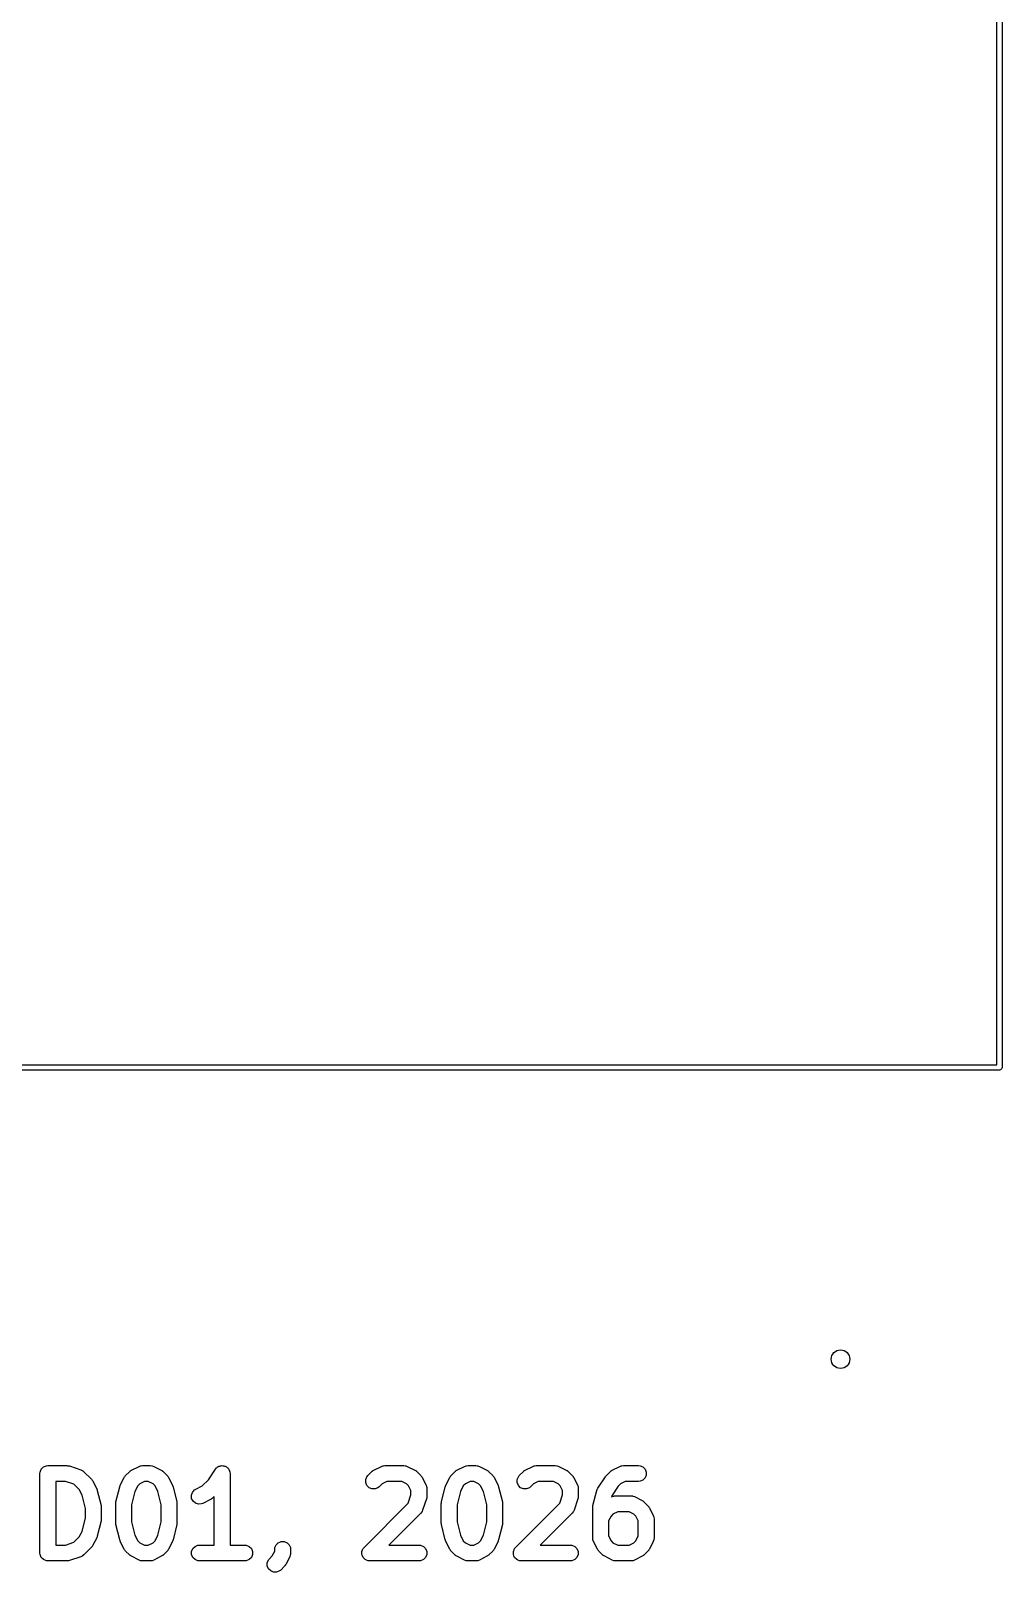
# Model space of a CAD drawing. Header units: inches. Extents: x -0.11 to 1.32, y -0.16 to 2.13.
# Drawn here: x 0.599 to 1.32, y -0.155 to 0.99 of the extents above; entities that cross this region are included whole.
import ezdxf

# ---------------------------------------------------------------- set-up
doc = ezdxf.new("R2010")
doc.units = ezdxf.units.IN
doc.header["$MEASUREMENT"] = 0
doc.layers.add('BLACK', color=250, linetype='CONTINUOUS')

msp = doc.modelspace()

# ---------------------------------------------------------------- linework, layer by layer
at = {"layer": 'BLACK', "linetype": 'CONTINUOUS'}
for p, q in [((1.3161, 0.2219), (1.3161, 1.7553)), ((1.3201, 1.7573), (1.3201, 0.2199)), ((1.3181, 0.2179), (-0.1047, 0.2179)), ((-0.1028, 0.2219), (1.3161, 0.2219)), ((1.3189, 0.2181), (1.3181, 0.2179)), ((1.3199, 0.2191), (1.3189, 0.2181)), ((1.3201, 0.2199), (1.3199, 0.2191)), ((0.6055, -0.0807), (0.6063, -0.0785)), ((0.6063, -0.0785), (0.608, -0.0769)), ((0.608, -0.0769), (0.6101, -0.076)), ((0.6101, -0.076), (0.6112, -0.0759)), ((0.6112, -0.0759), (0.6253, -0.0759)), ((0.6253, -0.0759), (0.6259, -0.076)), ((0.6259, -0.076), (0.626, -0.076)), ((0.626, -0.076), (0.6263, -0.076)), ((0.6263, -0.076), (0.6265, -0.076)), ((0.6265, -0.076), (0.6266, -0.0761)), ((0.6266, -0.0761), (0.6272, -0.0762)), ((0.6272, -0.0762), (0.6356, -0.079)), ((0.6356, -0.079), (0.6367, -0.0795)), ((0.6367, -0.0795), (0.6368, -0.0796)), ((0.6368, -0.0796), (0.637, -0.0797)), ((0.637, -0.0797), (0.6379, -0.0805)), ((0.6718, -0.0805), (0.6722, -0.0801)), ((0.6722, -0.0801), (0.6723, -0.08)), ((0.6723, -0.08), (0.6725, -0.0799)), ((0.6725, -0.0799), (0.6726, -0.0797)), ((0.6726, -0.0797), (0.6728, -0.0797)), ((0.6728, -0.0797), (0.6733, -0.0794)), ((0.6733, -0.0794), (0.6789, -0.0765)), ((0.6789, -0.0765), (0.68, -0.0761)), ((0.68, -0.0761), (0.6802, -0.0761)), ((0.6802, -0.0761), (0.6804, -0.076)), ((0.6804, -0.076), (0.6816, -0.0759)), ((0.6816, -0.0759), (0.6872, -0.0759)), ((0.6872, -0.0759), (0.6883, -0.076)), ((0.6883, -0.076), (0.6885, -0.0761)), ((0.6885, -0.0761), (0.6887, -0.0761)), ((0.6887, -0.0761), (0.6898, -0.0765)), ((0.6898, -0.0765), (0.6954, -0.0794)), ((0.6954, -0.0794), (0.6959, -0.0797)), ((0.6959, -0.0797), (0.6961, -0.0797)), ((0.6961, -0.0797), (0.6962, -0.0799)), ((0.6962, -0.0799), (0.6964, -0.08)), ((0.6964, -0.08), (0.6965, -0.0801)), ((0.6965, -0.0801), (0.697, -0.0805)), ((0.7304, -0.0865), (0.7357, -0.0785)), ((0.7357, -0.0785), (0.7364, -0.0777)), ((0.7357, -0.0785), (0.7357, -0.0785)), ((0.7357, -0.0785), (0.7357, -0.0785)), ((0.7357, -0.0785), (0.7357, -0.0785)), ((0.7364, -0.0777), (0.7369, -0.0773)), ((0.7369, -0.0773), (0.7373, -0.0769)), ((0.7373, -0.0769), (0.7379, -0.0767)), ((0.7379, -0.0767), (0.7383, -0.0764)), ((0.7383, -0.0764), (0.7389, -0.0763)), ((0.7389, -0.0763), (0.7395, -0.076)), ((0.7395, -0.076), (0.74, -0.076)), ((0.74, -0.076), (0.7406, -0.0759)), ((0.7406, -0.0759), (0.7412, -0.076)), ((0.7412, -0.076), (0.7418, -0.076)), ((0.7418, -0.076), (0.7423, -0.0763)), ((0.7423, -0.0763), (0.7429, -0.0764)), ((0.7429, -0.0764), (0.7433, -0.0767)), ((0.7433, -0.0767), (0.7439, -0.0769)), ((0.7439, -0.0769), (0.7443, -0.0773)), ((0.7443, -0.0773), (0.7448, -0.0776)), ((0.7448, -0.0776), (0.7451, -0.0781)), ((0.7451, -0.0781), (0.7455, -0.0785)), ((0.7455, -0.0785), (0.7457, -0.0791)), ((0.7457, -0.0791), (0.7461, -0.0796)), ((0.7461, -0.0796), (0.7462, -0.0801)), ((0.7462, -0.0801), (0.7464, -0.0807)), ((0.8517, -0.0805), (0.8522, -0.0801)), ((0.8522, -0.0801), (0.8523, -0.08)), ((0.8523, -0.08), (0.8525, -0.0799)), ((0.8525, -0.0799), (0.8526, -0.0797)), ((0.8526, -0.0797), (0.8528, -0.0797)), ((0.8528, -0.0797), (0.8533, -0.0794)), ((0.8533, -0.0794), (0.8589, -0.0765)), ((0.8589, -0.0765), (0.86, -0.0761)), ((0.86, -0.0761), (0.8602, -0.0761)), ((0.8602, -0.0761), (0.8604, -0.076)), ((0.8604, -0.076), (0.8615, -0.0759)), ((0.8615, -0.0759), (0.8756, -0.0759)), ((0.8756, -0.0759), (0.8767, -0.076)), ((0.8767, -0.076), (0.8769, -0.0761)), ((0.8769, -0.0761), (0.8772, -0.0761)), ((0.8772, -0.0761), (0.8782, -0.0765)), ((0.8782, -0.0765), (0.8839, -0.0794)), ((0.8839, -0.0794), (0.8844, -0.0797)), ((0.8844, -0.0797), (0.8845, -0.0797)), ((0.8845, -0.0797), (0.8847, -0.0799)), ((0.8847, -0.0799), (0.8848, -0.08)), ((0.8848, -0.08), (0.8849, -0.0801)), ((0.8849, -0.0801), (0.8854, -0.0805)), ((0.9136, -0.0805), (0.914, -0.0801)), ((0.914, -0.0801), (0.9142, -0.08)), ((0.9142, -0.08), (0.9143, -0.0799)), ((0.9143, -0.0799), (0.9145, -0.0797)), ((0.9145, -0.0797), (0.9146, -0.0797)), ((0.9146, -0.0797), (0.9151, -0.0794)), ((0.9151, -0.0794), (0.9208, -0.0765)), ((0.9208, -0.0765), (0.9218, -0.0761)), ((0.9218, -0.0761), (0.922, -0.0761)), ((0.922, -0.0761), (0.9222, -0.076)), ((0.9222, -0.076), (0.9234, -0.0759)), ((0.9234, -0.0759), (0.929, -0.0759)), ((0.929, -0.0759), (0.9302, -0.076)), ((0.9302, -0.076), (0.9304, -0.0761)), ((0.9304, -0.0761), (0.9306, -0.0761)), ((0.9306, -0.0761), (0.9317, -0.0765)), ((0.9317, -0.0765), (0.9373, -0.0794)), ((0.9373, -0.0794), (0.9378, -0.0797)), ((0.9378, -0.0797), (0.9379, -0.0797)), ((0.9379, -0.0797), (0.9381, -0.0799)), ((0.9381, -0.0799), (0.9383, -0.08)), ((0.9383, -0.08), (0.9384, -0.0801)), ((0.9384, -0.0801), (0.9388, -0.0805)), ((0.9642, -0.0805), (0.9647, -0.0801)), ((0.9647, -0.0801), (0.9648, -0.08)), ((0.9648, -0.08), (0.9649, -0.0799)), ((0.9649, -0.0799), (0.9651, -0.0797)), ((0.9651, -0.0797), (0.9653, -0.0797)), ((0.9653, -0.0797), (0.9658, -0.0794)), ((0.9658, -0.0794), (0.9714, -0.0765)), ((0.9714, -0.0765), (0.9725, -0.0761)), ((0.9725, -0.0761), (0.9727, -0.0761)), ((0.9727, -0.0761), (0.9729, -0.076)), ((0.9729, -0.076), (0.974, -0.0759)), ((0.974, -0.0759), (0.9881, -0.0759)), ((0.9881, -0.0759), (0.9892, -0.076)), ((0.9892, -0.076), (0.9894, -0.0761)), ((0.9894, -0.0761), (0.9896, -0.0761)), ((0.9896, -0.0761), (0.9907, -0.0765)), ((0.9907, -0.0765), (0.9963, -0.0794)), ((0.9963, -0.0794), (0.9968, -0.0797)), ((0.9968, -0.0797), (0.997, -0.0797)), ((0.997, -0.0797), (0.9971, -0.0799)), ((0.9971, -0.0799), (0.9973, -0.08)), ((0.9973, -0.08), (0.9974, -0.0801)), ((0.9974, -0.0801), (0.9979, -0.0805)), ((1.0289, -0.0805), (1.0293, -0.0801)), ((1.0293, -0.0801), (1.0295, -0.08)), ((1.0295, -0.08), (1.0296, -0.0799)), ((1.0296, -0.0799), (1.0298, -0.0797)), ((1.0298, -0.0797), (1.0299, -0.0797)), ((1.0299, -0.0797), (1.0304, -0.0794)), ((1.0304, -0.0794), (1.0361, -0.0765)), ((1.0361, -0.0765), (1.0371, -0.0761)), ((1.0371, -0.0761), (1.0373, -0.0761)), ((1.0373, -0.0761), (1.0375, -0.076)), ((1.0375, -0.076), (1.0387, -0.0759)), ((1.0387, -0.0759), (1.0499, -0.0759)), ((1.0499, -0.0759), (1.0511, -0.076)), ((1.0511, -0.076), (1.0532, -0.0769)), ((1.0532, -0.0769), (1.0549, -0.0785)), ((1.0549, -0.0785), (1.0557, -0.0807)), ((0.6053, -0.0818), (0.6055, -0.0807)), ((0.6053, -0.1409), (0.6053, -0.0818)), ((0.6244, -0.0877), (0.6172, -0.0877)), ((0.6172, -0.0877), (0.6172, -0.135)), ((0.6306, -0.0898), (0.6244, -0.0877)), ((0.6345, -0.0938), (0.6306, -0.0898)), ((0.6379, -0.0805), (0.6435, -0.0861)), ((0.6435, -0.0861), (0.6439, -0.0865)), ((0.6439, -0.0865), (0.644, -0.0866)), ((0.644, -0.0866), (0.6441, -0.0868)), ((0.6441, -0.0868), (0.6443, -0.087)), ((0.6443, -0.087), (0.6443, -0.0871)), ((0.6443, -0.0871), (0.6447, -0.0876)), ((0.6447, -0.0876), (0.6475, -0.0932)), ((0.6646, -0.0915), (0.6648, -0.091)), ((0.6646, -0.0916), (0.6646, -0.0915)), ((0.6646, -0.0916), (0.6646, -0.0916)), ((0.6648, -0.091), (0.665, -0.0906)), ((0.665, -0.0904), (0.6678, -0.0848)), ((0.665, -0.0905), (0.665, -0.0904)), ((0.665, -0.0906), (0.665, -0.0905)), ((0.6678, -0.0848), (0.6681, -0.0843)), ((0.6681, -0.0843), (0.6682, -0.0842)), ((0.6682, -0.0842), (0.6683, -0.084)), ((0.6683, -0.084), (0.6685, -0.0838)), ((0.6685, -0.0838), (0.6686, -0.0837)), ((0.6686, -0.0837), (0.6689, -0.0833)), ((0.6689, -0.0833), (0.6718, -0.0805)), ((0.678, -0.0909), (0.6759, -0.0951)), ((0.6794, -0.0895), (0.678, -0.0909)), ((0.6829, -0.0877), (0.6794, -0.0895)), ((0.6858, -0.0877), (0.6829, -0.0877)), ((0.6893, -0.0895), (0.6858, -0.0877)), ((0.6908, -0.0909), (0.6893, -0.0895)), ((0.6929, -0.0951), (0.6908, -0.0909)), ((0.697, -0.0805), (0.6998, -0.0833)), ((0.6998, -0.0833), (0.7002, -0.0837)), ((0.7002, -0.0837), (0.7003, -0.0838)), ((0.7003, -0.0838), (0.7004, -0.084)), ((0.7004, -0.084), (0.7005, -0.0842)), ((0.7005, -0.0842), (0.7006, -0.0843)), ((0.7006, -0.0843), (0.7009, -0.0848)), ((0.7009, -0.0848), (0.7037, -0.0904)), ((0.7037, -0.0904), (0.7037, -0.0905)), ((0.7037, -0.0905), (0.7038, -0.0906)), ((0.7038, -0.0906), (0.7039, -0.091)), ((0.7039, -0.091), (0.7041, -0.0915)), ((0.7041, -0.0915), (0.7041, -0.0916)), ((0.7041, -0.0916), (0.7042, -0.0916)), ((0.7211, -0.0934), (0.7259, -0.091)), ((0.7259, -0.091), (0.7304, -0.0865)), ((0.7464, -0.0807), (0.7465, -0.0818)), ((0.7465, -0.0818), (0.7465, -0.0818)), ((0.7465, -0.0818), (0.7465, -0.0818)), ((0.7465, -0.0818), (0.7465, -0.0818)), ((0.7465, -0.0818), (0.7465, -0.135)), ((0.8473, -0.0863), (0.8482, -0.0842)), ((0.8473, -0.0886), (0.8473, -0.0863)), ((0.8482, -0.0907), (0.8473, -0.0886)), ((0.8482, -0.0842), (0.8489, -0.0833)), ((0.8498, -0.0924), (0.8482, -0.0907)), ((0.8489, -0.0833), (0.8517, -0.0805)), ((0.8594, -0.0895), (0.8573, -0.0916)), ((0.8629, -0.0877), (0.8594, -0.0895)), ((0.8742, -0.0877), (0.8629, -0.0877)), ((0.8777, -0.0895), (0.8742, -0.0877)), ((0.8792, -0.0909), (0.8777, -0.0895)), ((0.8809, -0.0945), (0.8792, -0.0909)), ((0.8854, -0.0805), (0.8882, -0.0833)), ((0.8882, -0.0833), (0.8886, -0.0837)), ((0.8886, -0.0837), (0.8887, -0.0838)), ((0.8887, -0.0838), (0.8888, -0.084)), ((0.8888, -0.084), (0.8889, -0.0842)), ((0.8889, -0.0842), (0.889, -0.0843)), ((0.889, -0.0843), (0.8893, -0.0848)), ((0.8893, -0.0848), (0.8921, -0.0904)), ((0.8921, -0.0904), (0.8925, -0.0915)), ((0.8925, -0.0915), (0.8925, -0.0917)), ((0.9064, -0.0916), (0.9065, -0.0915)), ((0.9064, -0.0916), (0.9064, -0.0916)), ((0.9065, -0.0915), (0.9066, -0.091)), ((0.9066, -0.091), (0.9068, -0.0906)), ((0.9068, -0.0905), (0.9069, -0.0904)), ((0.9068, -0.0906), (0.9068, -0.0905)), ((0.9069, -0.0904), (0.9097, -0.0848)), ((0.9097, -0.0848), (0.91, -0.0843)), ((0.91, -0.0843), (0.9101, -0.0842)), ((0.9101, -0.0842), (0.9102, -0.084)), ((0.9102, -0.084), (0.9103, -0.0838)), ((0.9103, -0.0838), (0.9104, -0.0837)), ((0.9104, -0.0837), (0.9108, -0.0833)), ((0.9108, -0.0833), (0.9136, -0.0805)), ((0.9198, -0.0909), (0.9177, -0.0951)), ((0.9213, -0.0895), (0.9198, -0.0909)), ((0.9248, -0.0877), (0.9213, -0.0895)), ((0.9276, -0.0877), (0.9248, -0.0877)), ((0.9311, -0.0895), (0.9276, -0.0877)), ((0.9326, -0.0909), (0.9311, -0.0895)), ((0.9347, -0.0951), (0.9326, -0.0909)), ((0.9388, -0.0805), (0.9416, -0.0833)), ((0.9416, -0.0833), (0.942, -0.0837)), ((0.942, -0.0837), (0.9421, -0.0838)), ((0.9421, -0.0838), (0.9422, -0.084)), ((0.9422, -0.084), (0.9424, -0.0842)), ((0.9424, -0.0842), (0.9424, -0.0843)), ((0.9424, -0.0843), (0.9427, -0.0848)), ((0.9427, -0.0848), (0.9456, -0.0904)), ((0.9456, -0.0904), (0.9456, -0.0905)), ((0.9456, -0.0905), (0.9456, -0.0906)), ((0.9456, -0.0906), (0.9458, -0.091)), ((0.9458, -0.091), (0.946, -0.0915)), ((0.946, -0.0915), (0.946, -0.0916)), ((0.946, -0.0916), (0.946, -0.0916)), ((0.9598, -0.0863), (0.9607, -0.0842)), ((0.9598, -0.0886), (0.9598, -0.0863)), ((0.9607, -0.0907), (0.9598, -0.0886)), ((0.9607, -0.0842), (0.9614, -0.0833)), ((0.9623, -0.0924), (0.9607, -0.0907)), ((0.9614, -0.0833), (0.9642, -0.0805)), ((0.9719, -0.0895), (0.9698, -0.0916)), ((0.9754, -0.0877), (0.9719, -0.0895)), ((0.9867, -0.0877), (0.9754, -0.0877)), ((0.9902, -0.0895), (0.9867, -0.0877)), ((0.9917, -0.0909), (0.9902, -0.0895)), ((0.9934, -0.0945), (0.9917, -0.0909)), ((0.9979, -0.0805), (1.0007, -0.0833)), ((1.0007, -0.0833), (1.0011, -0.0837)), ((1.0011, -0.0837), (1.0012, -0.0838)), ((1.0012, -0.0838), (1.0013, -0.084)), ((1.0013, -0.084), (1.0014, -0.0842)), ((1.0014, -0.0842), (1.0015, -0.0843)), ((1.0015, -0.0843), (1.0018, -0.0848)), ((1.0018, -0.0848), (1.0046, -0.0904)), ((1.0046, -0.0904), (1.005, -0.0915)), ((1.005, -0.0915), (1.005, -0.0917)), ((1.0197, -0.0926), (1.0253, -0.0842)), ((1.0253, -0.0842), (1.0257, -0.0837)), ((1.0253, -0.0842), (1.0253, -0.0842)), ((1.0253, -0.0842), (1.0253, -0.0842)), ((1.0257, -0.0837), (1.0261, -0.0833)), ((1.0261, -0.0833), (1.0289, -0.0805)), ((1.0261, -0.0833), (1.0261, -0.0833)), ((1.0261, -0.0833), (1.0261, -0.0833)), ((1.0348, -0.0912), (1.0301, -0.0983)), ((1.0366, -0.0895), (1.0348, -0.0912)), ((1.0401, -0.0877), (1.0366, -0.0895)), ((1.0499, -0.0877), (1.0401, -0.0877)), ((1.0511, -0.0876), (1.0499, -0.0877)), ((1.0532, -0.0867), (1.0511, -0.0876)), ((1.0549, -0.0851), (1.0532, -0.0867)), ((1.0557, -0.083), (1.0549, -0.0851)), ((1.0557, -0.0807), (1.0557, -0.083)), ((0.6366, -0.0979), (0.6345, -0.0938)), ((0.6391, -0.1079), (0.6366, -0.0979)), ((0.6475, -0.0932), (0.6475, -0.0933)), ((0.6475, -0.0933), (0.6475, -0.0934)), ((0.6475, -0.0934), (0.6477, -0.0938)), ((0.6477, -0.0938), (0.6479, -0.0943)), ((0.6479, -0.0943), (0.6479, -0.0944)), ((0.6479, -0.0944), (0.6479, -0.0945)), ((0.6479, -0.0945), (0.6507, -0.1057)), ((0.6617, -0.1031), (0.6618, -0.1029)), ((0.6618, -0.1029), (0.6646, -0.0916)), ((0.6759, -0.0951), (0.6734, -0.105)), ((0.6953, -0.105), (0.6929, -0.0951)), ((0.7042, -0.0916), (0.707, -0.1029)), ((0.707, -0.1029), (0.707, -0.1031)), ((0.7179, -0.098), (0.7186, -0.0958)), ((0.718, -0.1003), (0.7179, -0.098)), ((0.7191, -0.1023), (0.718, -0.1003)), ((0.7186, -0.0958), (0.7201, -0.094)), ((0.7208, -0.1038), (0.7191, -0.1023)), ((0.7201, -0.094), (0.7211, -0.0934)), ((0.732, -0.1012), (0.7264, -0.104)), ((0.7325, -0.1009), (0.732, -0.1012)), ((0.7326, -0.1008), (0.7325, -0.1009)), ((0.7328, -0.1007), (0.7326, -0.1008)), ((0.733, -0.1006), (0.7328, -0.1007)), ((0.7331, -0.1004), (0.733, -0.1006)), ((0.7335, -0.1001), (0.7331, -0.1004)), ((0.7347, -0.0989), (0.7335, -0.1001)), ((0.7347, -0.135), (0.7347, -0.0989)), ((0.8519, -0.0932), (0.8498, -0.0924)), ((0.8542, -0.0932), (0.8519, -0.0932)), ((0.8564, -0.0924), (0.8542, -0.0932)), ((0.8573, -0.0916), (0.8564, -0.0924)), ((0.8789, -0.1039), (0.8809, -0.0977)), ((0.8809, -0.0977), (0.8809, -0.0945)), ((0.8924, -0.1006), (0.8896, -0.109)), ((0.8926, -0.1), (0.8924, -0.1006)), ((0.8925, -0.0917), (0.8926, -0.0919)), ((0.8926, -0.0919), (0.8927, -0.0931)), ((0.8927, -0.0996), (0.8926, -0.0998)), ((0.8926, -0.0998), (0.8926, -0.1)), ((0.8927, -0.0931), (0.8927, -0.0987)), ((0.8927, -0.0987), (0.8927, -0.0993)), ((0.8927, -0.0993), (0.8927, -0.0994)), ((0.8927, -0.0994), (0.8927, -0.0996)), ((0.9036, -0.1029), (0.9064, -0.0916)), ((0.9036, -0.1031), (0.9036, -0.1029)), ((0.9177, -0.0951), (0.9152, -0.105)), ((0.9372, -0.105), (0.9347, -0.0951)), ((0.946, -0.0916), (0.9488, -0.1029)), ((0.9488, -0.1029), (0.9488, -0.1031)), ((0.9644, -0.0932), (0.9623, -0.0924)), ((0.9667, -0.0932), (0.9644, -0.0932)), ((0.9689, -0.0924), (0.9667, -0.0932)), ((0.9698, -0.0916), (0.9689, -0.0924)), ((0.9914, -0.1039), (0.9934, -0.0977)), ((0.9934, -0.0977), (0.9934, -0.0945)), ((1.0049, -0.1006), (1.0021, -0.109)), ((1.0051, -0.1), (1.0049, -0.1006)), ((1.005, -0.0917), (1.0051, -0.0919)), ((1.0051, -0.0919), (1.0052, -0.0931)), ((1.0052, -0.0994), (1.0051, -0.0996)), ((1.0051, -0.0996), (1.0051, -0.0998)), ((1.0051, -0.0998), (1.0051, -0.1)), ((1.0052, -0.0931), (1.0052, -0.0987)), ((1.0052, -0.0987), (1.0052, -0.0993)), ((1.0052, -0.0993), (1.0052, -0.0994)), ((1.0161, -0.1057), (1.0189, -0.0945)), ((1.0189, -0.0945), (1.0191, -0.0938)), ((1.0191, -0.0938), (1.0192, -0.0936)), ((1.0192, -0.0935), (1.0193, -0.0934)), ((1.0192, -0.0936), (1.0192, -0.0935)), ((1.0193, -0.0934), (1.0194, -0.0932)), ((1.0194, -0.0932), (1.0197, -0.0926)), ((1.0301, -0.0983), (1.0299, -0.0993)), ((1.0299, -0.0993), (1.0304, -0.099)), ((1.0304, -0.099), (1.0315, -0.0986)), ((1.0315, -0.0986), (1.0317, -0.0986)), ((1.0317, -0.0986), (1.0319, -0.0985)), ((1.0319, -0.0985), (1.0331, -0.0984)), ((1.0331, -0.0984), (1.0443, -0.0984)), ((1.0443, -0.0984), (1.0455, -0.0985)), ((1.0455, -0.0985), (1.0457, -0.0986)), ((1.0457, -0.0986), (1.0459, -0.0986)), ((1.0459, -0.0986), (1.047, -0.099)), ((1.047, -0.099), (1.0526, -0.1019)), ((1.0526, -0.1019), (1.0531, -0.1022)), ((1.0531, -0.1022), (1.0532, -0.1022)), ((1.0532, -0.1022), (1.0534, -0.1024)), ((1.0534, -0.1024), (1.0536, -0.1025)), ((1.0536, -0.1025), (1.0537, -0.1026)), ((1.0537, -0.1026), (1.0541, -0.103)), ((1.0541, -0.103), (1.0569, -0.1058)), ((0.6391, -0.1148), (0.6391, -0.1079)), ((0.6507, -0.1057), (0.6508, -0.1059)), ((0.6508, -0.1059), (0.6508, -0.106)), ((0.6508, -0.106), (0.6508, -0.1064)), ((0.6508, -0.1064), (0.6509, -0.1068)), ((0.6509, -0.1068), (0.6509, -0.1069)), ((0.6509, -0.1069), (0.6509, -0.1071)), ((0.6509, -0.1071), (0.6509, -0.1156)), ((0.6616, -0.104), (0.6617, -0.1036)), ((0.6616, -0.1041), (0.6616, -0.104)), ((0.6616, -0.1043), (0.6616, -0.1041)), ((0.6616, -0.1184), (0.6616, -0.1043)), ((0.6617, -0.1032), (0.6617, -0.1031)), ((0.6617, -0.1036), (0.6617, -0.1032)), ((0.6734, -0.105), (0.6734, -0.1177)), ((0.6953, -0.1177), (0.6953, -0.105)), ((0.707, -0.1031), (0.707, -0.1032)), ((0.707, -0.1032), (0.7071, -0.1036)), ((0.7071, -0.1036), (0.7071, -0.104)), ((0.7071, -0.104), (0.7071, -0.1041)), ((0.7071, -0.1041), (0.7071, -0.1043)), ((0.7071, -0.1043), (0.7071, -0.1184)), ((0.723, -0.1046), (0.7208, -0.1038)), ((0.7253, -0.1044), (0.723, -0.1046)), ((0.7264, -0.104), (0.7253, -0.1044)), ((0.8461, -0.1367), (0.8789, -0.1039)), ((0.8882, -0.1113), (0.8645, -0.135)), ((0.8889, -0.1104), (0.8882, -0.1113)), ((0.889, -0.1102), (0.8889, -0.1104)), ((0.8892, -0.1101), (0.889, -0.1102)), ((0.8896, -0.109), (0.8892, -0.1101)), ((0.9034, -0.104), (0.9035, -0.1036)), ((0.9035, -0.1041), (0.9034, -0.104)), ((0.9034, -0.1043), (0.9035, -0.1041)), ((0.9034, -0.1184), (0.9034, -0.1043)), ((0.9035, -0.1032), (0.9036, -0.1031)), ((0.9035, -0.1036), (0.9035, -0.1032)), ((0.9152, -0.105), (0.9152, -0.1177)), ((0.9372, -0.1177), (0.9372, -0.105)), ((0.9488, -0.1031), (0.9489, -0.1032)), ((0.9489, -0.1032), (0.9489, -0.1036)), ((0.9489, -0.1036), (0.949, -0.104)), ((0.949, -0.104), (0.949, -0.1041)), ((0.949, -0.1041), (0.949, -0.1043)), ((0.949, -0.1043), (0.949, -0.1184)), ((0.9586, -0.1367), (0.9914, -0.1039)), ((1.0007, -0.1113), (0.977, -0.135)), ((1.0014, -0.1104), (1.0007, -0.1113)), ((1.0015, -0.1102), (1.0014, -0.1104)), ((1.0016, -0.1101), (1.0015, -0.1102)), ((1.0021, -0.109), (1.0016, -0.1101)), ((1.0159, -0.1068), (1.016, -0.1064)), ((1.0159, -0.1069), (1.0159, -0.1068)), ((1.0159, -0.1071), (1.0159, -0.1069)), ((1.0159, -0.1296), (1.0159, -0.1071)), ((1.016, -0.106), (1.0161, -0.1059)), ((1.016, -0.1064), (1.016, -0.106)), ((1.0161, -0.1059), (1.0161, -0.1057)), ((1.0295, -0.1134), (1.0277, -0.117)), ((1.0309, -0.112), (1.0295, -0.1134)), ((1.0345, -0.1102), (1.0309, -0.112)), ((1.0429, -0.1102), (1.0345, -0.1102)), ((1.0464, -0.112), (1.0429, -0.1102)), ((1.0479, -0.1134), (1.0464, -0.112)), ((1.0497, -0.117), (1.0479, -0.1134)), ((1.0569, -0.1058), (1.0573, -0.1062)), ((1.0573, -0.1062), (1.0574, -0.1063)), ((1.0574, -0.1063), (1.0575, -0.1065)), ((1.0575, -0.1065), (1.0577, -0.1067)), ((1.0577, -0.1067), (1.0577, -0.1068)), ((1.0577, -0.1068), (1.058, -0.1073)), ((1.058, -0.1073), (1.0609, -0.1129)), ((1.0609, -0.1129), (1.0613, -0.114)), ((1.0613, -0.114), (1.0613, -0.1142)), ((1.0613, -0.1142), (1.0614, -0.1144)), ((1.0614, -0.1144), (1.0615, -0.1156)), ((0.6345, -0.1289), (0.6366, -0.1248)), ((0.6366, -0.1248), (0.6391, -0.1148)), ((0.6507, -0.117), (0.6479, -0.1283)), ((0.6508, -0.1168), (0.6507, -0.117)), ((0.6509, -0.1159), (0.6508, -0.1163)), ((0.6508, -0.1163), (0.6508, -0.1167)), ((0.6508, -0.1167), (0.6508, -0.1168)), ((0.6509, -0.1156), (0.6509, -0.1158)), ((0.6509, -0.1158), (0.6509, -0.1159)), ((0.6616, -0.1186), (0.6616, -0.1184)), ((0.6616, -0.1187), (0.6616, -0.1186)), ((0.6617, -0.1191), (0.6616, -0.1187)), ((0.6617, -0.1195), (0.6617, -0.1191)), ((0.6617, -0.1196), (0.6617, -0.1195)), ((0.6618, -0.1198), (0.6617, -0.1196)), ((0.6646, -0.1311), (0.6618, -0.1198)), ((0.6734, -0.1177), (0.6759, -0.1276)), ((0.6929, -0.1276), (0.6953, -0.1177)), ((0.707, -0.1198), (0.7042, -0.1311)), ((0.7071, -0.1191), (0.707, -0.1195)), ((0.707, -0.1195), (0.707, -0.1196)), ((0.707, -0.1196), (0.707, -0.1198)), ((0.7071, -0.1184), (0.7071, -0.1186)), ((0.7071, -0.1186), (0.7071, -0.1187)), ((0.7071, -0.1187), (0.7071, -0.1191)), ((0.9035, -0.1186), (0.9034, -0.1184)), ((0.9034, -0.1187), (0.9035, -0.1186)), ((0.9035, -0.1191), (0.9034, -0.1187)), ((0.9035, -0.1195), (0.9035, -0.1191)), ((0.9036, -0.1196), (0.9035, -0.1195)), ((0.9036, -0.1198), (0.9036, -0.1196)), ((0.9064, -0.1311), (0.9036, -0.1198)), ((0.9152, -0.1177), (0.9177, -0.1276)), ((0.9347, -0.1276), (0.9372, -0.1177)), ((0.9488, -0.1198), (0.946, -0.1311)), ((0.9489, -0.1195), (0.9488, -0.1196)), ((0.9488, -0.1196), (0.9488, -0.1198)), ((0.949, -0.1187), (0.9489, -0.1191)), ((0.9489, -0.1191), (0.9489, -0.1195)), ((0.949, -0.1184), (0.949, -0.1186)), ((0.949, -0.1186), (0.949, -0.1187)), ((1.0277, -0.117), (1.0277, -0.1282)), ((1.0497, -0.1282), (1.0497, -0.117)), ((1.0615, -0.1156), (1.0615, -0.1296)), ((0.6172, -0.135), (0.6244, -0.135)), ((0.6244, -0.135), (0.6306, -0.1329)), ((0.6306, -0.1329), (0.6345, -0.1289)), ((0.6435, -0.1366), (0.6379, -0.1422)), ((0.6439, -0.1362), (0.6435, -0.1366)), ((0.644, -0.1361), (0.6439, -0.1362)), ((0.6441, -0.1359), (0.644, -0.1361)), ((0.6443, -0.1357), (0.6441, -0.1359)), ((0.6447, -0.1351), (0.6443, -0.1356)), ((0.6443, -0.1356), (0.6443, -0.1357)), ((0.6475, -0.1295), (0.6447, -0.1351)), ((0.6477, -0.1289), (0.6475, -0.1293)), ((0.6475, -0.1293), (0.6475, -0.1294)), ((0.6475, -0.1294), (0.6475, -0.1295)), ((0.6479, -0.1284), (0.6477, -0.1289)), ((0.6479, -0.1283), (0.6479, -0.1283)), ((0.6479, -0.1283), (0.6479, -0.1284)), ((0.6646, -0.1312), (0.6646, -0.1311)), ((0.6646, -0.1311), (0.6646, -0.1311)), ((0.6648, -0.1317), (0.6646, -0.1312)), ((0.665, -0.1322), (0.6648, -0.1317)), ((0.665, -0.1323), (0.665, -0.1322)), ((0.665, -0.1322), (0.665, -0.1322)), ((0.6678, -0.1379), (0.665, -0.1323)), ((0.6759, -0.1276), (0.678, -0.1318)), ((0.678, -0.1318), (0.6794, -0.1332)), ((0.6794, -0.1332), (0.6829, -0.135)), ((0.6829, -0.135), (0.6858, -0.135)), ((0.6858, -0.135), (0.6893, -0.1332)), ((0.6893, -0.1332), (0.6908, -0.1318)), ((0.6908, -0.1318), (0.6929, -0.1276)), ((0.7037, -0.1323), (0.7009, -0.1379)), ((0.7038, -0.1322), (0.7037, -0.1322)), ((0.7037, -0.1322), (0.7037, -0.1323)), ((0.7039, -0.1317), (0.7038, -0.1322)), ((0.7041, -0.1312), (0.7039, -0.1317)), ((0.7042, -0.1311), (0.7041, -0.1311)), ((0.7041, -0.1311), (0.7041, -0.1312)), ((0.7188, -0.1376), (0.7205, -0.136)), ((0.7205, -0.136), (0.7226, -0.1351)), ((0.7226, -0.1351), (0.7237, -0.135)), ((0.7237, -0.135), (0.7347, -0.135)), ((0.7465, -0.135), (0.7575, -0.135)), ((0.7575, -0.135), (0.7586, -0.1351)), ((0.7586, -0.1351), (0.7608, -0.136)), ((0.7608, -0.136), (0.7624, -0.1376)), ((0.7797, -0.1381), (0.7798, -0.1369)), ((0.7798, -0.1369), (0.7807, -0.1348)), ((0.7807, -0.1348), (0.7823, -0.1332)), ((0.7823, -0.1332), (0.7844, -0.1323)), ((0.7844, -0.1323), (0.7868, -0.1323)), ((0.7868, -0.1323), (0.7889, -0.1332)), ((0.7889, -0.1332), (0.7905, -0.1348)), ((0.7905, -0.1348), (0.7914, -0.1369)), ((0.7914, -0.1369), (0.7915, -0.1381)), ((0.8454, -0.1376), (0.8461, -0.1367)), ((0.8645, -0.135), (0.8868, -0.135)), ((0.8868, -0.135), (0.888, -0.1351)), ((0.888, -0.1351), (0.8901, -0.136)), ((0.8901, -0.136), (0.8917, -0.1376)), ((0.9065, -0.1312), (0.9064, -0.1311)), ((0.9064, -0.1311), (0.9064, -0.1311)), ((0.9066, -0.1317), (0.9065, -0.1312)), ((0.9068, -0.1322), (0.9066, -0.1317)), ((0.9069, -0.1323), (0.9068, -0.1322)), ((0.9068, -0.1322), (0.9068, -0.1322)), ((0.9097, -0.1379), (0.9069, -0.1323)), ((0.9177, -0.1276), (0.9198, -0.1318)), ((0.9198, -0.1318), (0.9213, -0.1332)), ((0.9213, -0.1332), (0.9248, -0.135)), ((0.9248, -0.135), (0.9276, -0.135)), ((0.9276, -0.135), (0.9311, -0.1332)), ((0.9311, -0.1332), (0.9326, -0.1318)), ((0.9326, -0.1318), (0.9347, -0.1276)), ((0.9456, -0.1323), (0.9427, -0.1379)), ((0.9458, -0.1317), (0.9456, -0.1322)), ((0.9456, -0.1322), (0.9456, -0.1322)), ((0.9456, -0.1322), (0.9456, -0.1323)), ((0.946, -0.1312), (0.9458, -0.1317)), ((0.946, -0.1311), (0.946, -0.1311)), ((0.946, -0.1311), (0.946, -0.1312)), ((0.9579, -0.1376), (0.9586, -0.1367)), ((0.977, -0.135), (0.9993, -0.135)), ((0.9993, -0.135), (1.0005, -0.1351)), ((1.0005, -0.1351), (1.0026, -0.136)), ((1.0026, -0.136), (1.0042, -0.1376)), ((1.016, -0.1308), (1.0159, -0.1296)), ((1.0161, -0.131), (1.016, -0.1308)), ((1.0161, -0.1312), (1.0161, -0.131)), ((1.0165, -0.1323), (1.0161, -0.1312)), ((1.0194, -0.1379), (1.0165, -0.1323)), ((1.0277, -0.1282), (1.0295, -0.1318)), ((1.0295, -0.1318), (1.0309, -0.1332)), ((1.0309, -0.1332), (1.0345, -0.135)), ((1.0345, -0.135), (1.0429, -0.135)), ((1.0429, -0.135), (1.0464, -0.1332)), ((1.0464, -0.1332), (1.0479, -0.1318)), ((1.0479, -0.1318), (1.0497, -0.1282)), ((1.0609, -0.1323), (1.058, -0.1379)), ((1.0613, -0.1312), (1.0609, -0.1323)), ((1.0614, -0.1308), (1.0613, -0.131)), ((1.0613, -0.131), (1.0613, -0.1312)), ((1.0615, -0.1296), (1.0614, -0.1308)), ((0.6055, -0.142), (0.6053, -0.1409)), ((0.6063, -0.1442), (0.6055, -0.142)), ((0.6055, -0.142), (0.6055, -0.142)), ((0.608, -0.1458), (0.6063, -0.1442)), ((0.6101, -0.1467), (0.608, -0.1458)), ((0.6112, -0.1468), (0.6101, -0.1467)), ((0.6253, -0.1468), (0.6112, -0.1468)), ((0.6259, -0.1467), (0.6253, -0.1468)), ((0.626, -0.1467), (0.6259, -0.1467)), ((0.6263, -0.1467), (0.626, -0.1467)), ((0.6265, -0.1467), (0.6263, -0.1467)), ((0.6266, -0.1466), (0.6265, -0.1467)), ((0.6272, -0.1465), (0.6266, -0.1466)), ((0.6356, -0.1437), (0.6272, -0.1465)), ((0.6367, -0.1432), (0.6356, -0.1437)), ((0.6368, -0.1431), (0.6367, -0.1432)), ((0.637, -0.143), (0.6368, -0.1431)), ((0.6379, -0.1422), (0.637, -0.143)), ((0.6681, -0.1384), (0.6678, -0.1379)), ((0.6682, -0.1385), (0.6681, -0.1384)), ((0.6683, -0.1387), (0.6682, -0.1385)), ((0.6685, -0.1389), (0.6683, -0.1387)), ((0.6686, -0.139), (0.6685, -0.1389)), ((0.6689, -0.1394), (0.6686, -0.139)), ((0.6718, -0.1422), (0.6689, -0.1394)), ((0.6722, -0.1426), (0.6718, -0.1422)), ((0.6723, -0.1427), (0.6722, -0.1426)), ((0.6725, -0.1428), (0.6723, -0.1427)), ((0.6726, -0.143), (0.6725, -0.1428)), ((0.6728, -0.143), (0.6726, -0.143)), ((0.6733, -0.1433), (0.6728, -0.143)), ((0.6789, -0.1462), (0.6733, -0.1433)), ((0.68, -0.1466), (0.6789, -0.1462)), ((0.6802, -0.1466), (0.68, -0.1466)), ((0.6804, -0.1467), (0.6802, -0.1466)), ((0.6816, -0.1468), (0.6804, -0.1467)), ((0.6872, -0.1468), (0.6816, -0.1468)), ((0.6883, -0.1467), (0.6872, -0.1468)), ((0.6885, -0.1466), (0.6883, -0.1467)), ((0.6887, -0.1466), (0.6885, -0.1466)), ((0.6898, -0.1462), (0.6887, -0.1466)), ((0.6954, -0.1433), (0.6898, -0.1462)), ((0.6959, -0.143), (0.6954, -0.1433)), ((0.6961, -0.143), (0.6959, -0.143)), ((0.6962, -0.1428), (0.6961, -0.143)), ((0.6964, -0.1427), (0.6962, -0.1428)), ((0.6965, -0.1426), (0.6964, -0.1427)), ((0.697, -0.1422), (0.6965, -0.1426)), ((0.6998, -0.1394), (0.697, -0.1422)), ((0.7002, -0.139), (0.6998, -0.1394)), ((0.7003, -0.1389), (0.7002, -0.139)), ((0.7004, -0.1387), (0.7003, -0.1389)), ((0.7005, -0.1385), (0.7004, -0.1387)), ((0.7006, -0.1384), (0.7005, -0.1385)), ((0.7009, -0.1379), (0.7006, -0.1384)), ((0.7179, -0.1397), (0.7188, -0.1376)), ((0.7179, -0.142), (0.7179, -0.1397)), ((0.7188, -0.1442), (0.7179, -0.142)), ((0.7205, -0.1458), (0.7188, -0.1442)), ((0.7226, -0.1467), (0.7205, -0.1458)), ((0.7237, -0.1468), (0.7226, -0.1467)), ((0.7575, -0.1468), (0.7237, -0.1468)), ((0.7586, -0.1467), (0.7575, -0.1468)), ((0.7608, -0.1458), (0.7586, -0.1467)), ((0.7624, -0.1442), (0.7608, -0.1458)), ((0.7624, -0.1376), (0.7633, -0.1397)), ((0.7633, -0.142), (0.7624, -0.1442)), ((0.7633, -0.1397), (0.7633, -0.142)), ((0.7742, -0.1482), (0.7751, -0.146)), ((0.7742, -0.1505), (0.7742, -0.1482)), ((0.7751, -0.146), (0.7758, -0.1451)), ((0.7758, -0.1451), (0.7779, -0.143)), ((0.7779, -0.143), (0.7797, -0.1395)), ((0.7797, -0.1395), (0.7797, -0.1381)), ((0.7909, -0.1435), (0.7881, -0.1491)), ((0.7913, -0.1424), (0.7909, -0.1435)), ((0.7914, -0.142), (0.7913, -0.1422)), ((0.7913, -0.1422), (0.7913, -0.1424)), ((0.7915, -0.1409), (0.7914, -0.142)), ((0.7915, -0.1381), (0.7915, -0.1409)), ((0.8445, -0.1397), (0.845, -0.1385)), ((0.8445, -0.142), (0.8445, -0.1397)), ((0.8449, -0.1429), (0.8445, -0.142)), ((0.8454, -0.1442), (0.8449, -0.1429)), ((0.845, -0.1385), (0.8454, -0.1376)), ((0.847, -0.1458), (0.8454, -0.1442)), ((0.8479, -0.1462), (0.847, -0.1458)), ((0.8491, -0.1467), (0.8479, -0.1462)), ((0.8503, -0.1468), (0.8491, -0.1467)), ((0.8868, -0.1468), (0.8503, -0.1468)), ((0.888, -0.1467), (0.8868, -0.1468)), ((0.8901, -0.1458), (0.888, -0.1467)), ((0.8917, -0.1442), (0.8901, -0.1458)), ((0.8917, -0.1376), (0.8926, -0.1397)), ((0.8926, -0.142), (0.8917, -0.1442)), ((0.8926, -0.1397), (0.8926, -0.142)), ((0.91, -0.1384), (0.9097, -0.1379)), ((0.9101, -0.1385), (0.91, -0.1384)), ((0.9102, -0.1387), (0.9101, -0.1385)), ((0.9103, -0.1389), (0.9102, -0.1387)), ((0.9104, -0.139), (0.9103, -0.1389)), ((0.9108, -0.1394), (0.9104, -0.139)), ((0.9136, -0.1422), (0.9108, -0.1394)), ((0.914, -0.1426), (0.9136, -0.1422)), ((0.9142, -0.1427), (0.914, -0.1426)), ((0.9143, -0.1428), (0.9142, -0.1427)), ((0.9145, -0.143), (0.9143, -0.1428)), ((0.9146, -0.143), (0.9145, -0.143)), ((0.9151, -0.1433), (0.9146, -0.143)), ((0.9208, -0.1462), (0.9151, -0.1433)), ((0.9218, -0.1466), (0.9208, -0.1462)), ((0.922, -0.1466), (0.9218, -0.1466)), ((0.9222, -0.1467), (0.922, -0.1466)), ((0.9234, -0.1468), (0.9222, -0.1467)), ((0.929, -0.1468), (0.9234, -0.1468)), ((0.9302, -0.1467), (0.929, -0.1468)), ((0.9304, -0.1466), (0.9302, -0.1467)), ((0.9306, -0.1466), (0.9304, -0.1466)), ((0.9317, -0.1462), (0.9306, -0.1466)), ((0.9373, -0.1433), (0.9317, -0.1462)), ((0.9378, -0.143), (0.9373, -0.1433)), ((0.9379, -0.143), (0.9378, -0.143)), ((0.9381, -0.1428), (0.9379, -0.143)), ((0.9383, -0.1427), (0.9381, -0.1428)), ((0.9384, -0.1426), (0.9383, -0.1427)), ((0.9388, -0.1422), (0.9384, -0.1426)), ((0.9416, -0.1394), (0.9388, -0.1422)), ((0.942, -0.139), (0.9416, -0.1394)), ((0.9421, -0.1389), (0.942, -0.139)), ((0.9422, -0.1387), (0.9421, -0.1389)), ((0.9424, -0.1385), (0.9422, -0.1387)), ((0.9427, -0.1379), (0.9424, -0.1384)), ((0.9424, -0.1384), (0.9424, -0.1385)), ((0.957, -0.1397), (0.9575, -0.1385)), ((0.957, -0.142), (0.957, -0.1397)), ((0.9573, -0.1429), (0.957, -0.142)), ((0.9579, -0.1442), (0.9573, -0.1429)), ((0.9575, -0.1385), (0.9579, -0.1376)), ((0.9595, -0.1458), (0.9579, -0.1442)), ((0.9604, -0.1462), (0.9595, -0.1458)), ((0.9616, -0.1467), (0.9604, -0.1462)), ((0.9628, -0.1468), (0.9616, -0.1467)), ((0.9993, -0.1468), (0.9628, -0.1468)), ((1.0005, -0.1467), (0.9993, -0.1468)), ((1.0026, -0.1458), (1.0005, -0.1467)), ((1.0042, -0.1442), (1.0026, -0.1458)), ((1.0042, -0.1376), (1.0051, -0.1397)), ((1.0051, -0.142), (1.0042, -0.1442)), ((1.0051, -0.1397), (1.0051, -0.142)), ((1.0197, -0.1384), (1.0194, -0.1379)), ((1.0197, -0.1385), (1.0197, -0.1384)), ((1.0199, -0.1387), (1.0197, -0.1385)), ((1.02, -0.1389), (1.0199, -0.1387)), ((1.0201, -0.139), (1.02, -0.1389)), ((1.0205, -0.1394), (1.0201, -0.139)), ((1.0233, -0.1422), (1.0205, -0.1394)), ((1.0237, -0.1426), (1.0233, -0.1422)), ((1.0238, -0.1427), (1.0237, -0.1426)), ((1.024, -0.1428), (1.0238, -0.1427)), ((1.0242, -0.143), (1.024, -0.1428)), ((1.0243, -0.143), (1.0242, -0.143)), ((1.0248, -0.1433), (1.0243, -0.143)), ((1.0304, -0.1462), (1.0248, -0.1433)), ((1.0315, -0.1466), (1.0304, -0.1462)), ((1.0317, -0.1466), (1.0315, -0.1466)), ((1.0319, -0.1467), (1.0317, -0.1466)), ((1.0331, -0.1468), (1.0319, -0.1467)), ((1.0443, -0.1468), (1.0331, -0.1468)), ((1.0455, -0.1467), (1.0443, -0.1468)), ((1.0457, -0.1466), (1.0455, -0.1467)), ((1.0459, -0.1466), (1.0457, -0.1466)), ((1.047, -0.1462), (1.0459, -0.1466)), ((1.0526, -0.1433), (1.047, -0.1462)), ((1.0531, -0.143), (1.0526, -0.1433)), ((1.0532, -0.143), (1.0531, -0.143)), ((1.0534, -0.1428), (1.0532, -0.143)), ((1.0536, -0.1427), (1.0534, -0.1428)), ((1.0537, -0.1426), (1.0536, -0.1427)), ((1.0541, -0.1422), (1.0537, -0.1426)), ((1.0569, -0.1394), (1.0541, -0.1422)), ((1.0573, -0.139), (1.0569, -0.1394)), ((1.0574, -0.1389), (1.0573, -0.139)), ((1.0575, -0.1387), (1.0574, -0.1389)), ((1.0577, -0.1385), (1.0575, -0.1387)), ((1.058, -0.1379), (1.0577, -0.1384)), ((1.0577, -0.1384), (1.0577, -0.1385)), ((0.7751, -0.1526), (0.7742, -0.1505)), ((0.7767, -0.1542), (0.7751, -0.1526)), ((0.7788, -0.1551), (0.7767, -0.1542)), ((0.7811, -0.1551), (0.7788, -0.1551)), ((0.7833, -0.1542), (0.7811, -0.1551)), ((0.7842, -0.1535), (0.7833, -0.1542)), ((0.787, -0.1507), (0.7842, -0.1535)), ((0.7873, -0.1502), (0.787, -0.1507)), ((0.7875, -0.1501), (0.7873, -0.1502)), ((0.7876, -0.1499), (0.7875, -0.1501)), ((0.7877, -0.1498), (0.7876, -0.1499)), ((0.7878, -0.1496), (0.7877, -0.1498)), ((0.7881, -0.1491), (0.7878, -0.1496))]:
    msp.add_line(p, q, dxfattribs=at)
at = {"layer": 'BLACK'}
msp.add_circle((1.2, 0.0031), 0.00689, dxfattribs=at)
msp.add_circle((1.2, 0.0031), 0.00689, dxfattribs=at)

doc.saveas('drawing.dxf')
